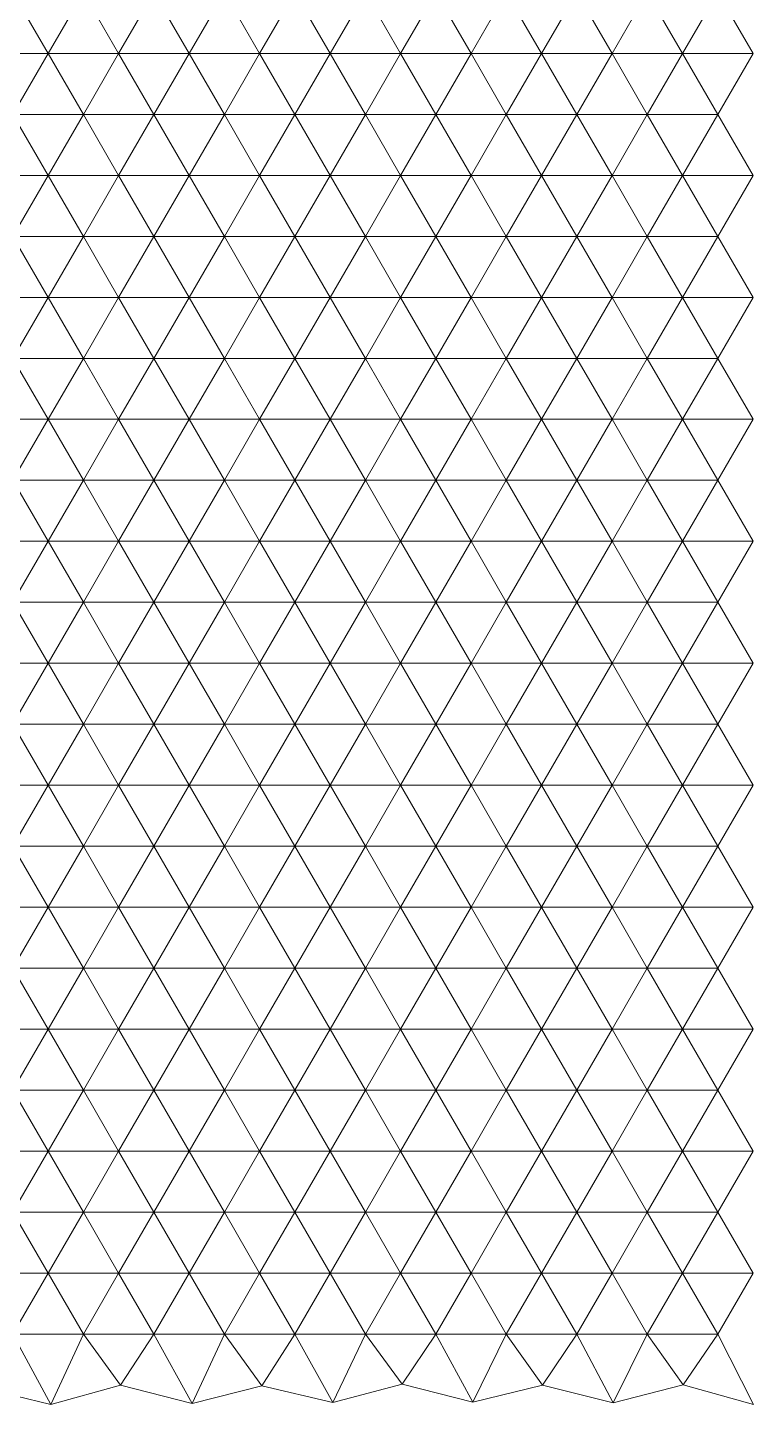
# Model space of a CAD drawing. Extents: x 1.2 to 53.9, y -43.5 to 3.2.
# Drawn here: x 50.878 to 52.941, y -43.458 to -39.548 of the extents above; entities that cross this region are included whole.
import ezdxf

# ---------------------------------------------------------------- set-up
doc = ezdxf.new("R2010")
doc.units = 0
doc.header["$MEASUREMENT"] = 0
doc.layers.add('layer', color=7, linetype='Continuous')

msp = doc.modelspace()

# ---------------------------------------------------------------- linework, layer by layer
at = {"layer": 'layer', "color": 47, "lineweight": 9}
for points in [[(50.7365, -39.6217), (50.9368, -39.6217), (50.8367, -39.4485)], [(50.8367, -39.4485), (50.9368, -39.6217), (51.0369, -39.4485)], [(50.9368, -39.6217), (51.1371, -39.6217), (51.0369, -39.4485)], [(51.0369, -39.4485), (51.1371, -39.6217), (51.2372, -39.4485)], [(51.1371, -39.6217), (51.3374, -39.6217), (51.2372, -39.4485)], [(51.2372, -39.4485), (51.3374, -39.6217), (51.4375, -39.4485)], [(51.3374, -39.6217), (51.5377, -39.6217), (51.4375, -39.4485)], [(51.4375, -39.4485), (51.5377, -39.6217), (51.6378, -39.4485)], [(51.5377, -39.6217), (51.7379, -39.6217), (51.6378, -39.4485)], [(51.6378, -39.4485), (51.7379, -39.6217), (51.8381, -39.4485)], [(51.7379, -39.6217), (51.9382, -39.6217), (51.8381, -39.4485)], [(51.8381, -39.4485), (51.9382, -39.6217), (52.0384, -39.4485)], [(51.9382, -39.6217), (52.1385, -39.6217), (52.0384, -39.4485)], [(52.0384, -39.4485), (52.1385, -39.6217), (52.2386, -39.4485)], [(52.1385, -39.6217), (52.3388, -39.6217), (52.2386, -39.4485)], [(52.2386, -39.4485), (52.3388, -39.6217), (52.4389, -39.4485)], [(52.3388, -39.6217), (52.5391, -39.6217), (52.4389, -39.4485)], [(52.4389, -39.4485), (52.5391, -39.6217), (52.6392, -39.4485)], [(52.5391, -39.6217), (52.7394, -39.6217), (52.6392, -39.4485)], [(52.6392, -39.4485), (52.7394, -39.6217), (52.8395, -39.4485)], [(52.7394, -39.6217), (52.9396, -39.6217), (52.8395, -39.4485)], [(50.7365, -39.6217), (50.8367, -39.7949), (50.9368, -39.6217)], [(50.8367, -39.7949), (51.0369, -39.7949), (50.9368, -39.6217)], [(50.9368, -39.6217), (51.0369, -39.7949), (51.1371, -39.6217)], [(51.0369, -39.7949), (51.2372, -39.7949), (51.1371, -39.6217)], [(51.1371, -39.6217), (51.2372, -39.7949), (51.3374, -39.6217)], [(51.2372, -39.7949), (51.4375, -39.7949), (51.3374, -39.6217)], [(51.3374, -39.6217), (51.4375, -39.7949), (51.5377, -39.6217)], [(51.4375, -39.7949), (51.6378, -39.7949), (51.5377, -39.6217)], [(51.5377, -39.6217), (51.6378, -39.7949), (51.7379, -39.6217)], [(51.6378, -39.7949), (51.8381, -39.7949), (51.7379, -39.6217)], [(51.7379, -39.6217), (51.8381, -39.7949), (51.9382, -39.6217)], [(51.8381, -39.7949), (52.0384, -39.7949), (51.9382, -39.6217)], [(51.9382, -39.6217), (52.0384, -39.7949), (52.1385, -39.6217)], [(52.0384, -39.7949), (52.2386, -39.7949), (52.1385, -39.6217)], [(52.1385, -39.6217), (52.2386, -39.7949), (52.3388, -39.6217)], [(52.2386, -39.7949), (52.4389, -39.7949), (52.3388, -39.6217)], [(52.3388, -39.6217), (52.4389, -39.7949), (52.5391, -39.6217)], [(52.4389, -39.7949), (52.6392, -39.7949), (52.5391, -39.6217)], [(52.5391, -39.6217), (52.6392, -39.7949), (52.7394, -39.6217)], [(52.6392, -39.7949), (52.8395, -39.7949), (52.7394, -39.6217)], [(52.7394, -39.6217), (52.8395, -39.7949), (52.9396, -39.6217)], [(50.7365, -39.9681), (50.9368, -39.9681), (50.8367, -39.7949)], [(50.8367, -39.7949), (50.9368, -39.9681), (51.0369, -39.7949)], [(50.9368, -39.9681), (51.1371, -39.9681), (51.0369, -39.7949)], [(51.0369, -39.7949), (51.1371, -39.9681), (51.2372, -39.7949)], [(51.1371, -39.9681), (51.3374, -39.9681), (51.2372, -39.7949)], [(51.2372, -39.7949), (51.3374, -39.9681), (51.4375, -39.7949)], [(51.3374, -39.9681), (51.5377, -39.9681), (51.4375, -39.7949)], [(51.4375, -39.7949), (51.5377, -39.9681), (51.6378, -39.7949)], [(51.5377, -39.9681), (51.7379, -39.9681), (51.6378, -39.7949)], [(51.6378, -39.7949), (51.7379, -39.9681), (51.8381, -39.7949)], [(51.7379, -39.9681), (51.9382, -39.9681), (51.8381, -39.7949)], [(51.8381, -39.7949), (51.9382, -39.9681), (52.0384, -39.7949)], [(51.9382, -39.9681), (52.1385, -39.9681), (52.0384, -39.7949)], [(52.0384, -39.7949), (52.1385, -39.9681), (52.2386, -39.7949)], [(52.1385, -39.9681), (52.3388, -39.9681), (52.2386, -39.7949)], [(52.2386, -39.7949), (52.3388, -39.9681), (52.4389, -39.7949)], [(52.3388, -39.9681), (52.5391, -39.9681), (52.4389, -39.7949)], [(52.4389, -39.7949), (52.5391, -39.9681), (52.6392, -39.7949)], [(52.5391, -39.9681), (52.7394, -39.9681), (52.6392, -39.7949)], [(52.6392, -39.7949), (52.7394, -39.9681), (52.8395, -39.7949)], [(52.7394, -39.9681), (52.9396, -39.9681), (52.8395, -39.7949)], [(50.7365, -39.9681), (50.8367, -40.1413), (50.9368, -39.9681)], [(50.8367, -40.1413), (51.0369, -40.1413), (50.9368, -39.9681)], [(50.9368, -39.9681), (51.0369, -40.1413), (51.1371, -39.9681)], [(51.0369, -40.1413), (51.2372, -40.1413), (51.1371, -39.9681)], [(51.1371, -39.9681), (51.2372, -40.1413), (51.3374, -39.9681)], [(51.2372, -40.1413), (51.4375, -40.1413), (51.3374, -39.9681)], [(51.3374, -39.9681), (51.4375, -40.1413), (51.5377, -39.9681)], [(51.4375, -40.1413), (51.6378, -40.1413), (51.5377, -39.9681)], [(51.5377, -39.9681), (51.6378, -40.1413), (51.7379, -39.9681)], [(51.6378, -40.1413), (51.8381, -40.1413), (51.7379, -39.9681)], [(51.7379, -39.9681), (51.8381, -40.1413), (51.9382, -39.9681)], [(51.8381, -40.1413), (52.0384, -40.1413), (51.9382, -39.9681)], [(51.9382, -39.9681), (52.0384, -40.1413), (52.1385, -39.9681)], [(52.0384, -40.1413), (52.2386, -40.1413), (52.1385, -39.9681)], [(52.1385, -39.9681), (52.2386, -40.1413), (52.3388, -39.9681)], [(52.2386, -40.1413), (52.4389, -40.1413), (52.3388, -39.9681)], [(52.3388, -39.9681), (52.4389, -40.1413), (52.5391, -39.9681)], [(52.4389, -40.1413), (52.6392, -40.1413), (52.5391, -39.9681)], [(52.5391, -39.9681), (52.6392, -40.1413), (52.7394, -39.9681)], [(52.6392, -40.1413), (52.8395, -40.1413), (52.7394, -39.9681)], [(52.7394, -39.9681), (52.8395, -40.1413), (52.9396, -39.9681)], [(50.7365, -40.3145), (50.9368, -40.3145), (50.8367, -40.1413)], [(50.8367, -40.1413), (50.9368, -40.3145), (51.0369, -40.1413)], [(50.9368, -40.3145), (51.1371, -40.3145), (51.0369, -40.1413)], [(51.0369, -40.1413), (51.1371, -40.3145), (51.2372, -40.1413)], [(51.1371, -40.3145), (51.3374, -40.3145), (51.2372, -40.1413)], [(51.2372, -40.1413), (51.3374, -40.3145), (51.4375, -40.1413)], [(51.3374, -40.3145), (51.5377, -40.3145), (51.4375, -40.1413)], [(51.4375, -40.1413), (51.5377, -40.3145), (51.6378, -40.1413)], [(51.5377, -40.3145), (51.7379, -40.3145), (51.6378, -40.1413)], [(51.6378, -40.1413), (51.7379, -40.3145), (51.8381, -40.1413)], [(51.7379, -40.3145), (51.9382, -40.3145), (51.8381, -40.1413)], [(51.8381, -40.1413), (51.9382, -40.3145), (52.0384, -40.1413)], [(51.9382, -40.3145), (52.1385, -40.3145), (52.0384, -40.1413)], [(52.0384, -40.1413), (52.1385, -40.3145), (52.2386, -40.1413)], [(52.1385, -40.3145), (52.3388, -40.3145), (52.2386, -40.1413)], [(52.2386, -40.1413), (52.3388, -40.3145), (52.4389, -40.1413)], [(52.3388, -40.3145), (52.5391, -40.3145), (52.4389, -40.1413)], [(52.4389, -40.1413), (52.5391, -40.3145), (52.6392, -40.1413)], [(52.5391, -40.3145), (52.7394, -40.3145), (52.6392, -40.1413)], [(52.6392, -40.1413), (52.7394, -40.3145), (52.8395, -40.1413)], [(52.7394, -40.3145), (52.9396, -40.3145), (52.8395, -40.1413)], [(50.7365, -40.3145), (50.8367, -40.4877), (50.9368, -40.3145)], [(50.8367, -40.4877), (51.0369, -40.4877), (50.9368, -40.3145)], [(50.9368, -40.3145), (51.0369, -40.4877), (51.1371, -40.3145)], [(51.0369, -40.4877), (51.2372, -40.4877), (51.1371, -40.3145)], [(51.1371, -40.3145), (51.2372, -40.4877), (51.3374, -40.3145)], [(51.2372, -40.4877), (51.4375, -40.4877), (51.3374, -40.3145)], [(51.3374, -40.3145), (51.4375, -40.4877), (51.5377, -40.3145)], [(51.4375, -40.4877), (51.6378, -40.4877), (51.5377, -40.3145)], [(51.5377, -40.3145), (51.6378, -40.4877), (51.7379, -40.3145)], [(51.6378, -40.4877), (51.8381, -40.4877), (51.7379, -40.3145)], [(51.7379, -40.3145), (51.8381, -40.4877), (51.9382, -40.3145)], [(51.8381, -40.4877), (52.0384, -40.4877), (51.9382, -40.3145)], [(51.9382, -40.3145), (52.0384, -40.4877), (52.1385, -40.3145)], [(52.0384, -40.4877), (52.2386, -40.4877), (52.1385, -40.3145)], [(52.1385, -40.3145), (52.2386, -40.4877), (52.3388, -40.3145)], [(52.2386, -40.4877), (52.4389, -40.4877), (52.3388, -40.3145)], [(52.3388, -40.3145), (52.4389, -40.4877), (52.5391, -40.3145)], [(52.4389, -40.4877), (52.6392, -40.4877), (52.5391, -40.3145)], [(52.5391, -40.3145), (52.6392, -40.4877), (52.7394, -40.3145)], [(52.6392, -40.4877), (52.8395, -40.4877), (52.7394, -40.3145)], [(52.7394, -40.3145), (52.8395, -40.4877), (52.9396, -40.3145)], [(50.7365, -40.6609), (50.9368, -40.6609), (50.8367, -40.4877)], [(50.8367, -40.4877), (50.9368, -40.6609), (51.0369, -40.4877)], [(50.9368, -40.6609), (51.1371, -40.6609), (51.0369, -40.4877)], [(51.0369, -40.4877), (51.1371, -40.6609), (51.2372, -40.4877)], [(51.1371, -40.6609), (51.3374, -40.6609), (51.2372, -40.4877)], [(51.2372, -40.4877), (51.3374, -40.6609), (51.4375, -40.4877)], [(51.3374, -40.6609), (51.5377, -40.6609), (51.4375, -40.4877)], [(51.4375, -40.4877), (51.5377, -40.6609), (51.6378, -40.4877)], [(51.5377, -40.6609), (51.7379, -40.6609), (51.6378, -40.4877)], [(51.6378, -40.4877), (51.7379, -40.6609), (51.8381, -40.4877)], [(51.7379, -40.6609), (51.9382, -40.6609), (51.8381, -40.4877)], [(51.8381, -40.4877), (51.9382, -40.6609), (52.0384, -40.4877)], [(51.9382, -40.6609), (52.1385, -40.6609), (52.0384, -40.4877)], [(52.0384, -40.4877), (52.1385, -40.6609), (52.2386, -40.4877)], [(52.1385, -40.6609), (52.3388, -40.6609), (52.2386, -40.4877)], [(52.2386, -40.4877), (52.3388, -40.6609), (52.4389, -40.4877)], [(52.3388, -40.6609), (52.5391, -40.6609), (52.4389, -40.4877)], [(52.4389, -40.4877), (52.5391, -40.6609), (52.6392, -40.4877)], [(52.5391, -40.6609), (52.7394, -40.6609), (52.6392, -40.4877)], [(52.6392, -40.4877), (52.7394, -40.6609), (52.8395, -40.4877)], [(52.7394, -40.6609), (52.9396, -40.6609), (52.8395, -40.4877)], [(50.7365, -40.6609), (50.8367, -40.8341), (50.9368, -40.6609)], [(50.8367, -40.8341), (51.0369, -40.8341), (50.9368, -40.6609)], [(50.9368, -40.6609), (51.0369, -40.8341), (51.1371, -40.6609)], [(51.0369, -40.8341), (51.2372, -40.8341), (51.1371, -40.6609)], [(51.1371, -40.6609), (51.2372, -40.8341), (51.3374, -40.6609)], [(51.2372, -40.8341), (51.4375, -40.8341), (51.3374, -40.6609)], [(51.3374, -40.6609), (51.4375, -40.8341), (51.5377, -40.6609)], [(51.4375, -40.8341), (51.6378, -40.8341), (51.5377, -40.6609)], [(51.5377, -40.6609), (51.6378, -40.8341), (51.7379, -40.6609)], [(51.6378, -40.8341), (51.8381, -40.8341), (51.7379, -40.6609)], [(51.7379, -40.6609), (51.8381, -40.8341), (51.9382, -40.6609)], [(51.8381, -40.8341), (52.0384, -40.8341), (51.9382, -40.6609)], [(51.9382, -40.6609), (52.0384, -40.8341), (52.1385, -40.6609)], [(52.0384, -40.8341), (52.2386, -40.8341), (52.1385, -40.6609)], [(52.1385, -40.6609), (52.2386, -40.8341), (52.3388, -40.6609)], [(52.2386, -40.8341), (52.4389, -40.8341), (52.3388, -40.6609)], [(52.3388, -40.6609), (52.4389, -40.8341), (52.5391, -40.6609)], [(52.4389, -40.8341), (52.6392, -40.8341), (52.5391, -40.6609)], [(52.5391, -40.6609), (52.6392, -40.8341), (52.7394, -40.6609)], [(52.6392, -40.8341), (52.8395, -40.8341), (52.7394, -40.6609)], [(52.7394, -40.6609), (52.8395, -40.8341), (52.9396, -40.6609)], [(50.7365, -41.0073), (50.9368, -41.0073), (50.8367, -40.8341)], [(50.8367, -40.8341), (50.9368, -41.0073), (51.0369, -40.8341)], [(50.9368, -41.0073), (51.1371, -41.0073), (51.0369, -40.8341)], [(51.0369, -40.8341), (51.1371, -41.0073), (51.2372, -40.8341)], [(51.1371, -41.0073), (51.3374, -41.0073), (51.2372, -40.8341)], [(51.2372, -40.8341), (51.3374, -41.0073), (51.4375, -40.8341)], [(51.3374, -41.0073), (51.5377, -41.0073), (51.4375, -40.8341)], [(51.4375, -40.8341), (51.5377, -41.0073), (51.6378, -40.8341)], [(51.5377, -41.0073), (51.7379, -41.0073), (51.6378, -40.8341)], [(51.6378, -40.8341), (51.7379, -41.0073), (51.8381, -40.8341)], [(51.7379, -41.0073), (51.9382, -41.0073), (51.8381, -40.8341)], [(51.8381, -40.8341), (51.9382, -41.0073), (52.0384, -40.8341)], [(51.9382, -41.0073), (52.1385, -41.0073), (52.0384, -40.8341)], [(52.0384, -40.8341), (52.1385, -41.0073), (52.2386, -40.8341)], [(52.1385, -41.0073), (52.3388, -41.0073), (52.2386, -40.8341)], [(52.2386, -40.8341), (52.3388, -41.0073), (52.4389, -40.8341)], [(52.3388, -41.0073), (52.5391, -41.0073), (52.4389, -40.8341)], [(52.4389, -40.8341), (52.5391, -41.0073), (52.6392, -40.8341)], [(52.5391, -41.0073), (52.7394, -41.0073), (52.6392, -40.8341)], [(52.6392, -40.8341), (52.7394, -41.0073), (52.8395, -40.8341)], [(52.7394, -41.0073), (52.9396, -41.0073), (52.8395, -40.8341)], [(50.7365, -41.0073), (50.8367, -41.1805), (50.9368, -41.0073)], [(50.8367, -41.1805), (51.0369, -41.1805), (50.9368, -41.0073)], [(50.9368, -41.0073), (51.0369, -41.1805), (51.1371, -41.0073)], [(51.0369, -41.1805), (51.2372, -41.1805), (51.1371, -41.0073)], [(51.1371, -41.0073), (51.2372, -41.1805), (51.3374, -41.0073)], [(51.2372, -41.1805), (51.4375, -41.1805), (51.3374, -41.0073)], [(51.3374, -41.0073), (51.4375, -41.1805), (51.5377, -41.0073)], [(51.4375, -41.1805), (51.6378, -41.1805), (51.5377, -41.0073)], [(51.5377, -41.0073), (51.6378, -41.1805), (51.7379, -41.0073)], [(51.6378, -41.1805), (51.8381, -41.1805), (51.7379, -41.0073)], [(51.7379, -41.0073), (51.8381, -41.1805), (51.9382, -41.0073)], [(51.8381, -41.1805), (52.0384, -41.1805), (51.9382, -41.0073)], [(51.9382, -41.0073), (52.0384, -41.1805), (52.1385, -41.0073)], [(52.0384, -41.1805), (52.2386, -41.1805), (52.1385, -41.0073)], [(52.1385, -41.0073), (52.2386, -41.1805), (52.3388, -41.0073)], [(52.2386, -41.1805), (52.4389, -41.1805), (52.3388, -41.0073)], [(52.3388, -41.0073), (52.4389, -41.1805), (52.5391, -41.0073)], [(52.4389, -41.1805), (52.6392, -41.1805), (52.5391, -41.0073)], [(52.5391, -41.0073), (52.6392, -41.1805), (52.7394, -41.0073)], [(52.6392, -41.1805), (52.8395, -41.1805), (52.7394, -41.0073)], [(52.7394, -41.0073), (52.8395, -41.1805), (52.9396, -41.0073)], [(50.7365, -41.3537), (50.9368, -41.3537), (50.8367, -41.1805)], [(50.8367, -41.1805), (50.9368, -41.3537), (51.0369, -41.1805)], [(50.9368, -41.3537), (51.1371, -41.3537), (51.0369, -41.1805)], [(51.0369, -41.1805), (51.1371, -41.3537), (51.2372, -41.1805)], [(51.1371, -41.3537), (51.3374, -41.3537), (51.2372, -41.1805)], [(51.2372, -41.1805), (51.3374, -41.3537), (51.4375, -41.1805)], [(51.3374, -41.3537), (51.5377, -41.3537), (51.4375, -41.1805)], [(51.4375, -41.1805), (51.5377, -41.3537), (51.6378, -41.1805)], [(51.5377, -41.3537), (51.7379, -41.3537), (51.6378, -41.1805)], [(51.6378, -41.1805), (51.7379, -41.3537), (51.8381, -41.1805)], [(51.7379, -41.3537), (51.9382, -41.3537), (51.8381, -41.1805)], [(51.8381, -41.1805), (51.9382, -41.3537), (52.0384, -41.1805)], [(51.9382, -41.3537), (52.1385, -41.3537), (52.0384, -41.1805)], [(52.0384, -41.1805), (52.1385, -41.3537), (52.2386, -41.1805)], [(52.1385, -41.3537), (52.3388, -41.3537), (52.2386, -41.1805)], [(52.2386, -41.1805), (52.3388, -41.3537), (52.4389, -41.1805)], [(52.3388, -41.3537), (52.5391, -41.3537), (52.4389, -41.1805)], [(52.4389, -41.1805), (52.5391, -41.3537), (52.6392, -41.1805)], [(52.5391, -41.3537), (52.7394, -41.3537), (52.6392, -41.1805)], [(52.6392, -41.1805), (52.7394, -41.3537), (52.8395, -41.1805)], [(52.7394, -41.3537), (52.9396, -41.3537), (52.8395, -41.1805)], [(50.7365, -41.3537), (50.8367, -41.5269), (50.9368, -41.3537)], [(50.8367, -41.5269), (51.0369, -41.5269), (50.9368, -41.3537)], [(50.9368, -41.3537), (51.0369, -41.5269), (51.1371, -41.3537)], [(51.0369, -41.5269), (51.2372, -41.5269), (51.1371, -41.3537)], [(51.1371, -41.3537), (51.2372, -41.5269), (51.3374, -41.3537)], [(51.2372, -41.5269), (51.4375, -41.5269), (51.3374, -41.3537)], [(51.3374, -41.3537), (51.4375, -41.5269), (51.5377, -41.3537)], [(51.4375, -41.5269), (51.6378, -41.5269), (51.5377, -41.3537)], [(51.5377, -41.3537), (51.6378, -41.5269), (51.7379, -41.3537)], [(51.6378, -41.5269), (51.8381, -41.5269), (51.7379, -41.3537)], [(51.7379, -41.3537), (51.8381, -41.5269), (51.9382, -41.3537)], [(51.8381, -41.5269), (52.0384, -41.5269), (51.9382, -41.3537)], [(51.9382, -41.3537), (52.0384, -41.5269), (52.1385, -41.3537)], [(52.0384, -41.5269), (52.2386, -41.5269), (52.1385, -41.3537)], [(52.1385, -41.3537), (52.2386, -41.5269), (52.3388, -41.3537)], [(52.2386, -41.5269), (52.4389, -41.5269), (52.3388, -41.3537)], [(52.3388, -41.3537), (52.4389, -41.5269), (52.5391, -41.3537)], [(52.4389, -41.5269), (52.6392, -41.5269), (52.5391, -41.3537)], [(52.5391, -41.3537), (52.6392, -41.5269), (52.7394, -41.3537)], [(52.6392, -41.5269), (52.8395, -41.5269), (52.7394, -41.3537)], [(52.7394, -41.3537), (52.8395, -41.5269), (52.9396, -41.3537)], [(50.7365, -41.7002), (50.9368, -41.7002), (50.8367, -41.5269)], [(50.8367, -41.5269), (50.9368, -41.7002), (51.0369, -41.5269)], [(50.9368, -41.7002), (51.1371, -41.7002), (51.0369, -41.5269)], [(51.0369, -41.5269), (51.1371, -41.7002), (51.2372, -41.5269)], [(51.1371, -41.7002), (51.3374, -41.7002), (51.2372, -41.5269)], [(51.2372, -41.5269), (51.3374, -41.7002), (51.4375, -41.5269)], [(51.3374, -41.7002), (51.5377, -41.7002), (51.4375, -41.5269)], [(51.4375, -41.5269), (51.5377, -41.7002), (51.6378, -41.5269)], [(51.5377, -41.7002), (51.7379, -41.7002), (51.6378, -41.5269)], [(51.6378, -41.5269), (51.7379, -41.7002), (51.8381, -41.5269)], [(51.7379, -41.7002), (51.9382, -41.7002), (51.8381, -41.5269)], [(51.8381, -41.5269), (51.9382, -41.7002), (52.0384, -41.5269)], [(51.9382, -41.7002), (52.1385, -41.7002), (52.0384, -41.5269)], [(52.0384, -41.5269), (52.1385, -41.7002), (52.2386, -41.5269)], [(52.1385, -41.7002), (52.3388, -41.7002), (52.2386, -41.5269)], [(52.2386, -41.5269), (52.3388, -41.7002), (52.4389, -41.5269)], [(52.3388, -41.7002), (52.5391, -41.7002), (52.4389, -41.5269)], [(52.4389, -41.5269), (52.5391, -41.7002), (52.6392, -41.5269)], [(52.5391, -41.7002), (52.7394, -41.7002), (52.6392, -41.5269)], [(52.6392, -41.5269), (52.7394, -41.7002), (52.8395, -41.5269)], [(52.7394, -41.7002), (52.9396, -41.7002), (52.8395, -41.5269)], [(50.7365, -41.7002), (50.8367, -41.8734), (50.9368, -41.7002)], [(50.8367, -41.8734), (51.0369, -41.8734), (50.9368, -41.7002)], [(50.9368, -41.7002), (51.0369, -41.8734), (51.1371, -41.7002)], [(51.0369, -41.8734), (51.2372, -41.8734), (51.1371, -41.7002)], [(51.1371, -41.7002), (51.2372, -41.8734), (51.3374, -41.7002)], [(51.2372, -41.8734), (51.4375, -41.8734), (51.3374, -41.7002)], [(51.3374, -41.7002), (51.4375, -41.8734), (51.5377, -41.7002)], [(51.4375, -41.8734), (51.6378, -41.8734), (51.5377, -41.7002)], [(51.5377, -41.7002), (51.6378, -41.8734), (51.7379, -41.7002)], [(51.6378, -41.8734), (51.8381, -41.8734), (51.7379, -41.7002)], [(51.7379, -41.7002), (51.8381, -41.8734), (51.9382, -41.7002)], [(51.8381, -41.8734), (52.0384, -41.8734), (51.9382, -41.7002)], [(51.9382, -41.7002), (52.0384, -41.8734), (52.1385, -41.7002)], [(52.0384, -41.8734), (52.2386, -41.8734), (52.1385, -41.7002)], [(52.1385, -41.7002), (52.2386, -41.8734), (52.3388, -41.7002)], [(52.2386, -41.8734), (52.4389, -41.8734), (52.3388, -41.7002)], [(52.3388, -41.7002), (52.4389, -41.8734), (52.5391, -41.7002)], [(52.4389, -41.8734), (52.6392, -41.8734), (52.5391, -41.7002)], [(52.5391, -41.7002), (52.6392, -41.8734), (52.7394, -41.7002)], [(52.6392, -41.8734), (52.8395, -41.8734), (52.7394, -41.7002)], [(52.7394, -41.7002), (52.8395, -41.8734), (52.9396, -41.7002)], [(50.7365, -42.0466), (50.9368, -42.0466), (50.8367, -41.8734)], [(50.8367, -41.8734), (50.9368, -42.0466), (51.0369, -41.8734)], [(50.9368, -42.0466), (51.1371, -42.0466), (51.0369, -41.8734)], [(51.0369, -41.8734), (51.1371, -42.0466), (51.2372, -41.8734)], [(51.1371, -42.0466), (51.3374, -42.0466), (51.2372, -41.8734)], [(51.2372, -41.8734), (51.3374, -42.0466), (51.4375, -41.8734)], [(51.3374, -42.0466), (51.5377, -42.0466), (51.4375, -41.8734)], [(51.4375, -41.8734), (51.5377, -42.0466), (51.6378, -41.8734)], [(51.5377, -42.0466), (51.7379, -42.0466), (51.6378, -41.8734)], [(51.6378, -41.8734), (51.7379, -42.0466), (51.8381, -41.8734)], [(51.7379, -42.0466), (51.9382, -42.0466), (51.8381, -41.8734)], [(51.8381, -41.8734), (51.9382, -42.0466), (52.0384, -41.8734)], [(51.9382, -42.0466), (52.1385, -42.0466), (52.0384, -41.8734)], [(52.0384, -41.8734), (52.1385, -42.0466), (52.2386, -41.8734)], [(52.1385, -42.0466), (52.3388, -42.0466), (52.2386, -41.8734)], [(52.2386, -41.8734), (52.3388, -42.0466), (52.4389, -41.8734)], [(52.3388, -42.0466), (52.5391, -42.0466), (52.4389, -41.8734)], [(52.4389, -41.8734), (52.5391, -42.0466), (52.6392, -41.8734)], [(52.5391, -42.0466), (52.7394, -42.0466), (52.6392, -41.8734)], [(52.6392, -41.8734), (52.7394, -42.0466), (52.8395, -41.8734)], [(52.7394, -42.0466), (52.9396, -42.0466), (52.8395, -41.8734)], [(50.7365, -42.0466), (50.8367, -42.2198), (50.9368, -42.0466)], [(50.8367, -42.2198), (51.0369, -42.2198), (50.9368, -42.0466)], [(50.9368, -42.0466), (51.0369, -42.2198), (51.1371, -42.0466)], [(51.0369, -42.2198), (51.2372, -42.2198), (51.1371, -42.0466)], [(51.1371, -42.0466), (51.2372, -42.2198), (51.3374, -42.0466)], [(51.2372, -42.2198), (51.4375, -42.2198), (51.3374, -42.0466)], [(51.3374, -42.0466), (51.4375, -42.2198), (51.5377, -42.0466)], [(51.4375, -42.2198), (51.6378, -42.2198), (51.5377, -42.0466)], [(51.5377, -42.0466), (51.6378, -42.2198), (51.7379, -42.0466)], [(51.6378, -42.2198), (51.8381, -42.2198), (51.7379, -42.0466)], [(51.7379, -42.0466), (51.8381, -42.2198), (51.9382, -42.0466)], [(51.8381, -42.2198), (52.0384, -42.2198), (51.9382, -42.0466)], [(51.9382, -42.0466), (52.0384, -42.2198), (52.1385, -42.0466)], [(52.0384, -42.2198), (52.2386, -42.2198), (52.1385, -42.0466)], [(52.1385, -42.0466), (52.2386, -42.2198), (52.3388, -42.0466)], [(52.2386, -42.2198), (52.4389, -42.2198), (52.3388, -42.0466)], [(52.3388, -42.0466), (52.4389, -42.2198), (52.5391, -42.0466)], [(52.4389, -42.2198), (52.6392, -42.2198), (52.5391, -42.0466)], [(52.5391, -42.0466), (52.6392, -42.2198), (52.7394, -42.0466)], [(52.6392, -42.2198), (52.8395, -42.2198), (52.7394, -42.0466)], [(52.7394, -42.0466), (52.8395, -42.2198), (52.9396, -42.0466)], [(50.7365, -42.393), (50.9368, -42.393), (50.8367, -42.2198)], [(50.8367, -42.2198), (50.9368, -42.393), (51.0369, -42.2198)], [(50.9368, -42.393), (51.1371, -42.393), (51.0369, -42.2198)], [(51.0369, -42.2198), (51.1371, -42.393), (51.2372, -42.2198)], [(51.1371, -42.393), (51.3374, -42.393), (51.2372, -42.2198)], [(51.2372, -42.2198), (51.3374, -42.393), (51.4375, -42.2198)], [(51.3374, -42.393), (51.5377, -42.393), (51.4375, -42.2198)], [(51.4375, -42.2198), (51.5377, -42.393), (51.6378, -42.2198)], [(51.5377, -42.393), (51.7379, -42.393), (51.6378, -42.2198)], [(51.6378, -42.2198), (51.7379, -42.393), (51.8381, -42.2198)], [(51.7379, -42.393), (51.9382, -42.393), (51.8381, -42.2198)], [(51.8381, -42.2198), (51.9382, -42.393), (52.0384, -42.2198)], [(51.9382, -42.393), (52.1385, -42.393), (52.0384, -42.2198)], [(52.0384, -42.2198), (52.1385, -42.393), (52.2386, -42.2198)], [(52.1385, -42.393), (52.3388, -42.393), (52.2386, -42.2198)], [(52.2386, -42.2198), (52.3388, -42.393), (52.4389, -42.2198)], [(52.3388, -42.393), (52.5391, -42.393), (52.4389, -42.2198)], [(52.4389, -42.2198), (52.5391, -42.393), (52.6392, -42.2198)], [(52.5391, -42.393), (52.7394, -42.393), (52.6392, -42.2198)], [(52.6392, -42.2198), (52.7394, -42.393), (52.8395, -42.2198)], [(52.7394, -42.393), (52.9396, -42.393), (52.8395, -42.2198)], [(50.7365, -42.393), (50.8367, -42.5662), (50.9368, -42.393)], [(50.8367, -42.5662), (51.0369, -42.5662), (50.9368, -42.393)], [(50.9368, -42.393), (51.0369, -42.5662), (51.1371, -42.393)], [(51.0369, -42.5662), (51.2372, -42.5662), (51.1371, -42.393)], [(51.1371, -42.393), (51.2372, -42.5662), (51.3374, -42.393)], [(51.2372, -42.5662), (51.4375, -42.5662), (51.3374, -42.393)], [(51.3374, -42.393), (51.4375, -42.5662), (51.5377, -42.393)], [(51.4375, -42.5662), (51.6378, -42.5662), (51.5377, -42.393)], [(51.5377, -42.393), (51.6378, -42.5662), (51.7379, -42.393)], [(51.6378, -42.5662), (51.8381, -42.5662), (51.7379, -42.393)], [(51.7379, -42.393), (51.8381, -42.5662), (51.9382, -42.393)], [(51.8381, -42.5662), (52.0384, -42.5662), (51.9382, -42.393)], [(51.9382, -42.393), (52.0384, -42.5662), (52.1385, -42.393)], [(52.0384, -42.5662), (52.2386, -42.5662), (52.1385, -42.393)], [(52.1385, -42.393), (52.2386, -42.5662), (52.3388, -42.393)], [(52.2386, -42.5662), (52.4389, -42.5662), (52.3388, -42.393)], [(52.3388, -42.393), (52.4389, -42.5662), (52.5391, -42.393)], [(52.4389, -42.5662), (52.6392, -42.5662), (52.5391, -42.393)], [(52.5391, -42.393), (52.6392, -42.5662), (52.7394, -42.393)], [(52.6392, -42.5662), (52.8395, -42.5662), (52.7394, -42.393)], [(52.7394, -42.393), (52.8395, -42.5662), (52.9396, -42.393)], [(50.7365, -42.7394), (50.9368, -42.7394), (50.8367, -42.5662)], [(50.8367, -42.5662), (50.9368, -42.7394), (51.0369, -42.5662)], [(50.9368, -42.7394), (51.1371, -42.7394), (51.0369, -42.5662)], [(51.0369, -42.5662), (51.1371, -42.7394), (51.2372, -42.5662)], [(51.1371, -42.7394), (51.3374, -42.7394), (51.2372, -42.5662)], [(51.2372, -42.5662), (51.3374, -42.7394), (51.4375, -42.5662)], [(51.3374, -42.7394), (51.5377, -42.7394), (51.4375, -42.5662)], [(51.4375, -42.5662), (51.5377, -42.7394), (51.6378, -42.5662)], [(51.5377, -42.7394), (51.7379, -42.7394), (51.6378, -42.5662)], [(51.6378, -42.5662), (51.7379, -42.7394), (51.8381, -42.5662)], [(51.7379, -42.7394), (51.9382, -42.7394), (51.8381, -42.5662)], [(51.8381, -42.5662), (51.9382, -42.7394), (52.0384, -42.5662)], [(51.9382, -42.7394), (52.1385, -42.7394), (52.0384, -42.5662)], [(52.0384, -42.5662), (52.1385, -42.7394), (52.2386, -42.5662)], [(52.1385, -42.7394), (52.3388, -42.7394), (52.2386, -42.5662)], [(52.2386, -42.5662), (52.3388, -42.7394), (52.4389, -42.5662)], [(52.3388, -42.7394), (52.5391, -42.7394), (52.4389, -42.5662)], [(52.4389, -42.5662), (52.5391, -42.7394), (52.6392, -42.5662)], [(52.5391, -42.7394), (52.7394, -42.7394), (52.6392, -42.5662)], [(52.6392, -42.5662), (52.7394, -42.7394), (52.8395, -42.5662)], [(52.7394, -42.7394), (52.9396, -42.7394), (52.8395, -42.5662)], [(50.7365, -42.7394), (50.8367, -42.9126), (50.9368, -42.7394)], [(50.8367, -42.9126), (51.0369, -42.9126), (50.9368, -42.7394)], [(50.9368, -42.7394), (51.0369, -42.9126), (51.1371, -42.7394)], [(51.0369, -42.9126), (51.2372, -42.9126), (51.1371, -42.7394)], [(51.1371, -42.7394), (51.2372, -42.9126), (51.3374, -42.7394)], [(51.2372, -42.9126), (51.4375, -42.9126), (51.3374, -42.7394)], [(51.3374, -42.7394), (51.4375, -42.9126), (51.5377, -42.7394)], [(51.4375, -42.9126), (51.6378, -42.9126), (51.5377, -42.7394)], [(51.5377, -42.7394), (51.6378, -42.9126), (51.7379, -42.7394)], [(51.6378, -42.9126), (51.8381, -42.9126), (51.7379, -42.7394)], [(51.7379, -42.7394), (51.8381, -42.9126), (51.9382, -42.7394)], [(51.8381, -42.9126), (52.0384, -42.9126), (51.9382, -42.7394)], [(51.9382, -42.7394), (52.0384, -42.9126), (52.1385, -42.7394)], [(52.0384, -42.9126), (52.2386, -42.9126), (52.1385, -42.7394)], [(52.1385, -42.7394), (52.2386, -42.9126), (52.3388, -42.7394)], [(52.2386, -42.9126), (52.4389, -42.9126), (52.3388, -42.7394)], [(52.3388, -42.7394), (52.4389, -42.9126), (52.5391, -42.7394)], [(52.4389, -42.9126), (52.6392, -42.9126), (52.5391, -42.7394)], [(52.5391, -42.7394), (52.6392, -42.9126), (52.7394, -42.7394)], [(52.6392, -42.9126), (52.8395, -42.9126), (52.7394, -42.7394)], [(52.7394, -42.7394), (52.8395, -42.9126), (52.9396, -42.7394)], [(50.7365, -43.0858), (50.9368, -43.0858), (50.8367, -42.9126)], [(50.8367, -42.9126), (50.9368, -43.0858), (51.0369, -42.9126)], [(50.9368, -43.0858), (51.1371, -43.0858), (51.0369, -42.9126)], [(51.0369, -42.9126), (51.1371, -43.0858), (51.2372, -42.9126)], [(51.1371, -43.0858), (51.3374, -43.0858), (51.2372, -42.9126)], [(51.2372, -42.9126), (51.3374, -43.0858), (51.4375, -42.9126)], [(51.3374, -43.0858), (51.5377, -43.0858), (51.4375, -42.9126)], [(51.4375, -42.9126), (51.5377, -43.0858), (51.6378, -42.9126)], [(51.5377, -43.0858), (51.7379, -43.0858), (51.6378, -42.9126)], [(51.6378, -42.9126), (51.7379, -43.0858), (51.8381, -42.9126)], [(51.7379, -43.0858), (51.9382, -43.0858), (51.8381, -42.9126)], [(51.8381, -42.9126), (51.9382, -43.0858), (52.0384, -42.9126)], [(51.9382, -43.0858), (52.1385, -43.0858), (52.0384, -42.9126)], [(52.0384, -42.9126), (52.1385, -43.0858), (52.2386, -42.9126)], [(52.1385, -43.0858), (52.3388, -43.0858), (52.2386, -42.9126)], [(52.2386, -42.9126), (52.3388, -43.0858), (52.4389, -42.9126)], [(52.3388, -43.0858), (52.5391, -43.0858), (52.4389, -42.9126)], [(52.4389, -42.9126), (52.5391, -43.0858), (52.6392, -42.9126)], [(52.5391, -43.0858), (52.7394, -43.0858), (52.6392, -42.9126)], [(52.6392, -42.9126), (52.7394, -43.0858), (52.8395, -42.9126)], [(52.7394, -43.0858), (52.9396, -43.0858), (52.8395, -42.9126)], [(50.7365, -43.0858), (50.8367, -43.259), (50.9368, -43.0858)], [(50.8367, -43.259), (51.0369, -43.259), (50.9368, -43.0858)], [(50.9368, -43.0858), (51.0369, -43.259), (51.1371, -43.0858)], [(51.0369, -43.259), (51.2372, -43.259), (51.1371, -43.0858)], [(51.1371, -43.0858), (51.2372, -43.259), (51.3374, -43.0858)], [(51.2372, -43.259), (51.4375, -43.259), (51.3374, -43.0858)], [(51.3374, -43.0858), (51.4375, -43.259), (51.5377, -43.0858)], [(51.4375, -43.259), (51.6378, -43.259), (51.5377, -43.0858)], [(51.5377, -43.0858), (51.6378, -43.259), (51.7379, -43.0858)], [(51.6378, -43.259), (51.8381, -43.259), (51.7379, -43.0858)], [(51.7379, -43.0858), (51.8381, -43.259), (51.9382, -43.0858)], [(51.8381, -43.259), (52.0384, -43.259), (51.9382, -43.0858)], [(51.9382, -43.0858), (52.0384, -43.259), (52.1385, -43.0858)], [(52.0384, -43.259), (52.2386, -43.259), (52.1385, -43.0858)], [(52.1385, -43.0858), (52.2386, -43.259), (52.3388, -43.0858)], [(52.2386, -43.259), (52.4389, -43.259), (52.3388, -43.0858)], [(52.3388, -43.0858), (52.4389, -43.259), (52.5391, -43.0858)], [(52.4389, -43.259), (52.6392, -43.259), (52.5391, -43.0858)], [(52.5391, -43.0858), (52.6392, -43.259), (52.7394, -43.0858)], [(52.6392, -43.259), (52.8395, -43.259), (52.7394, -43.0858)], [(52.7394, -43.0858), (52.8395, -43.259), (52.9396, -43.0858)], [(50.9445, -43.4583), (50.8367, -43.259), (50.7412, -43.4089)], [(51.0369, -43.259), (50.8367, -43.259), (50.9445, -43.4583)], [(51.1428, -43.4037), (51.0369, -43.259), (50.9445, -43.4583)], [(51.2372, -43.259), (51.0369, -43.259), (51.1428, -43.4037)], [(51.3461, -43.4555), (51.2372, -43.259), (51.1428, -43.4037)], [(51.4375, -43.259), (51.2372, -43.259), (51.3461, -43.4555)], [(51.5438, -43.4053), (51.4375, -43.259), (51.3461, -43.4555)], [(51.6378, -43.259), (51.4375, -43.259), (51.5438, -43.4053)], [(51.7458, -43.4532), (51.6378, -43.259), (51.5438, -43.4053)], [(51.8381, -43.259), (51.6378, -43.259), (51.7458, -43.4532)], [(51.9427, -43.4006), (51.8381, -43.259), (51.7458, -43.4532)], [(52.0384, -43.259), (51.8381, -43.259), (51.9427, -43.4006)], [(52.1436, -43.4517), (52.0384, -43.259), (51.9427, -43.4006)], [(52.2386, -43.259), (52.0384, -43.259), (52.1436, -43.4517)], [(52.3416, -43.4036), (52.2386, -43.259), (52.1436, -43.4517)], [(52.4389, -43.259), (52.2386, -43.259), (52.3416, -43.4036)], [(52.5419, -43.4534), (52.4389, -43.259), (52.3416, -43.4036)], [(52.6392, -43.259), (52.4389, -43.259), (52.5419, -43.4534)], [(52.7408, -43.4029), (52.6392, -43.259), (52.5419, -43.4534)], [(52.8395, -43.259), (52.6392, -43.259), (52.7408, -43.4029)], [(52.9409, -43.4582), (52.8395, -43.259), (52.7408, -43.4029)]]:
    msp.add_3dface(points, dxfattribs=at)

doc.saveas('drawing.dxf')
